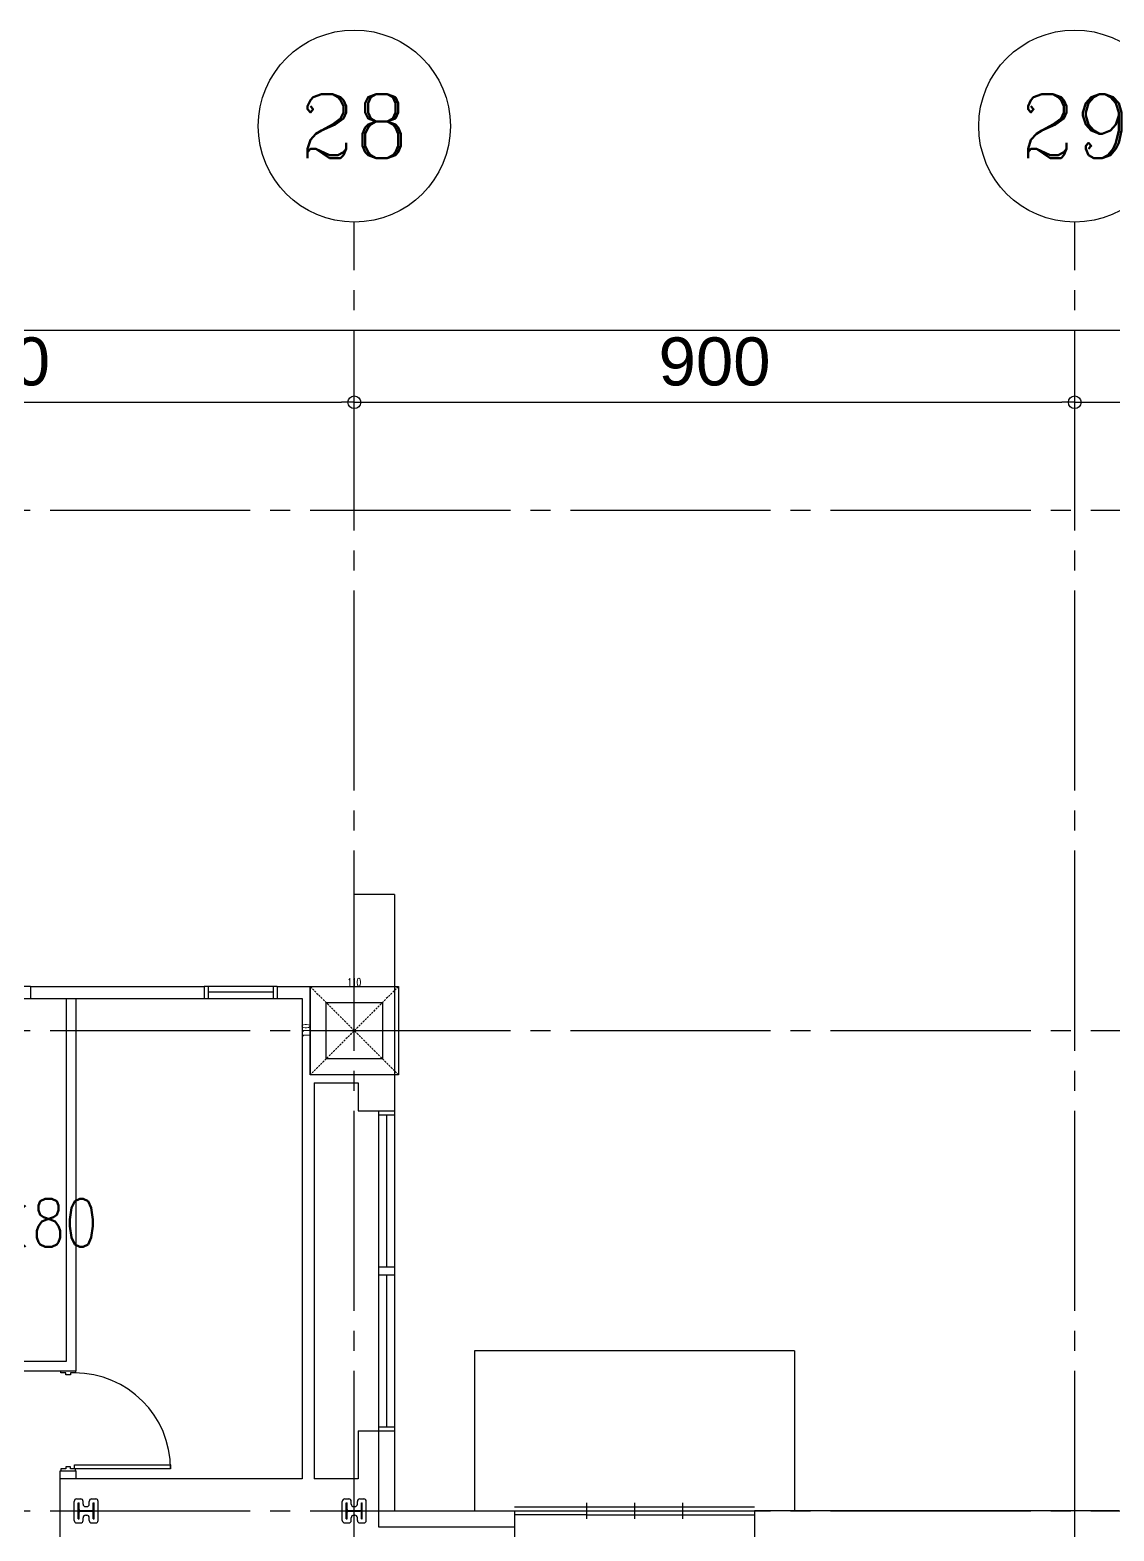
# Model space of a CAD drawing. Extents: x -18489 to 195597, y -1599 to 112111.
# Drawn here: x 23955 to 25309, y 18125 to 20000 of the extents above; entities that cross this region are included whole.
import ezdxf
from ezdxf.enums import TextEntityAlignment as Align

# ---------------------------------------------------------------- set-up
doc = ezdxf.new("R2010")
doc.units = 0
doc.header["$LTSCALE"] = 100
doc.linetypes.add('X-N-FAB-L10$0$COL-CEN-LIN', pattern=[3.25, 2.5, -0.25, 0.25, -0.25])
doc.linetypes.add('X-N-FAB-L10$0$HIDDEN', pattern=[0.375, 0.25, -0.125])
for name, color, linetype in [('X-N-FAB-L10$0$0-MC', 8, 'Continuous'), ('X-N-FAB-L10$0$0-NC', 8, 'Continuous'), ('X-N-FAB-L10$0$08', 8, 'Continuous'), ('X-N-FAB-L10$0$A-BLOCK', 8, 'Continuous'), ('X-N-FAB-L10$0$A-WALL-IN', 8, 'Continuous'), ('X-N-FAB-L10$0$BEAM', 8, 'Continuous'), ('X-N-FAB-L10$0$BLOCK', 8, 'Continuous'), ('X-N-FAB-L10$0$CCL', 8, 'X-N-FAB-L10$0$COL-CEN-LIN'), ('X-N-FAB-L10$0$COL', 8, 'Continuous'), ('X-N-FAB-L10$0$COL-S', 8, 'Continuous'), ('X-N-FAB-L10$0$DIM', 8, 'Continuous'), ('X-N-FAB-L10$0$DOOR', 8, 'Continuous'), ('X-N-FAB-L10$0$TXT-CODE', 8, 'Continuous'), ('X-N-FAB-L10$0$WALL-RC', 8, 'Continuous'), ('X-N-FAB-L10$0$WIN-S', 8, 'Continuous')]:
    doc.layers.add(name, color=color, linetype=linetype)
doc.styles.add('X-N-FAB-L10$0$CHINA', font='simplex.shx', dxfattribs={"width": 0.75, "bigfont": 'chineset.shx'})
doc.styles.add('X-N-FAB-L10$0$COL-NUM', font='romanc')
doc.styles.add('X-N-FAB-L10$0$DIM', font='simplex.shx', dxfattribs={"width": 0.67, "bigfont": 'chineset.shx'})
doc.styles.add('X-N-FAB-L10$0$DimStyUse', font='romans.shx', dxfattribs={"width": 0.7})
doc.styles.add('X-N-FAB-L10$0$Gen-Text', font='arial.ttf', dxfattribs={"height": 2.5})
doc.dimstyles.new('X-N-FAB-L10$0$cirl', dxfattribs={"dimtxt": 200, "dimasz": 50, "dimexe": 50, "dimexo": 0, "dimgap": 20, "dimtad": 1, "dimdsep": 46, "dimtxsty": 'X-N-FAB-L10$0$DimStyUse', "dimblk": 'X-N-FAB-L10$0$_Origin', "dimcen": 10, "dimdle": 50, "dimclrt": 2, "dimazin": 0, "dimtfac": 1, "dimtix": 1, "dimtmove": 2, "dimatfit": 3, "dimfxl": 10, "dimtolj": 1, "dimarcsym": 0})
doc.dimstyles.new('X-N-FAB-L10$0$JJP_005_defpoint', dxfattribs={"dimtxt": 20, "dimasz": 0.5, "dimexe": 0.5, "dimexo": 0.5, "dimgap": 0.5, "dimtad": 1, "dimdsep": 46, "dimtxsty": 'X-N-FAB-L10$0$DIM', "dimblk": 'X-N-FAB-L10$0$_None', "dimcen": 10, "dimclrd": 256, "dimclre": 256, "dimclrt": 256, "dimadec": 0, "dimazin": 0, "dimtfac": 1, "dimtix": 1, "dimtmove": 2, "dimatfit": 3, "dimldrblk": 'X-N-FAB-L10$0$_None', "dimfxl": 0.5, "dimtolj": 1, "dimtzin": 0, "dimarcsym": 0})

# ---------------------------------------------------------------- blocks, each defined once
blk = doc.blocks.new('X-N-FAB-L10$0$_Origin')
at = {"color": 0, "linetype": 'ByBlock', "lineweight": -2}
blk.add_line((0, 0), (-1, 0), dxfattribs=at)
blk.add_circle((0, 0), 0.5, dxfattribs=at)
blk = doc.blocks.new('*D2518')
at = {"layer": 'DefPoints', "color": 0, "transparency": 16777216}
for p in [(0, 9025), (-26950, 8935), (0, 8935)]:
    blk.add_point(p, dxfattribs=at)
at = {"layer": 'X-N-FAB-L10$0$DIM', "color": 0, "lineweight": -2, "transparency": 16777216}
for p, q in [((-26950, 8935), (-26950, 9045)), ((0, 8935), (0, 9045)), ((-26934, 9025), (-16, 9025))]:
    blk.add_line(p, q, dxfattribs=at)
at = {"layer": 'X-N-FAB-L10$0$DIM', "color": 0, "lineweight": -2, "transparency": 16777216, "xscale": 16, "yscale": 16, "zscale": 16, "rotation": 180}
blk.add_blockref('X-N-FAB-L10$0$_Origin', (-26950, 9025), dxfattribs=at)
at = {"layer": 'X-N-FAB-L10$0$DIM', "color": 0, "lineweight": -2, "transparency": 16777216, "xscale": 16, "yscale": 16, "zscale": 16}
blk.add_blockref('X-N-FAB-L10$0$_Origin', (0, 9025), dxfattribs=at)
at = {"layer": 'X-N-FAB-L10$0$DIM', "color": 2, "transparency": 16777216, "insert": (-13475, 9075.6), "char_height": 2.5, "attachment_point": 5, "style": 'X-N-FAB-L10$0$Gen-Text'}
blk.add_mtext('\\A1;{\\H24x;26950}', dxfattribs=at)
blk = doc.blocks.new('*D2499')
at = {"layer": 'DefPoints', "color": 0, "transparency": 16777216}
for p in [(-2650, 8935), (-3550, 8845), (-2650, 8845)]:
    blk.add_point(p, dxfattribs=at)
at = {"layer": 'X-N-FAB-L10$0$DIM', "color": 0, "lineweight": -2, "transparency": 16777216}
for p, q in [((-3550, 8845), (-3550, 8955)), ((-2650, 8845), (-2650, 8955)), ((-3534, 8935), (-2666, 8935))]:
    blk.add_line(p, q, dxfattribs=at)
at = {"layer": 'X-N-FAB-L10$0$DIM', "color": 0, "lineweight": -2, "transparency": 16777216, "xscale": 16, "yscale": 16, "zscale": 16, "rotation": 180}
blk.add_blockref('X-N-FAB-L10$0$_Origin', (-3550, 8935), dxfattribs=at)
at = {"layer": 'X-N-FAB-L10$0$DIM', "color": 0, "lineweight": -2, "transparency": 16777216, "xscale": 16, "yscale": 16, "zscale": 16}
blk.add_blockref('X-N-FAB-L10$0$_Origin', (-2650, 8935), dxfattribs=at)
at = {"layer": 'X-N-FAB-L10$0$DIM', "color": 2, "transparency": 16777216, "insert": (-3100, 8985.6), "char_height": 2.5, "attachment_point": 5, "style": 'X-N-FAB-L10$0$Gen-Text'}
blk.add_mtext('\\A1;{\\H24x;900}', dxfattribs=at)
blk = doc.blocks.new('X-N-FAB-L10$0$cn-y')
at = {"layer": 'X-N-FAB-L10$0$0-MC'}
blk.add_circle((-50, 0), 50, dxfattribs=at)
at = {"layer": 'X-N-FAB-L10$0$0-NC', "style": 'X-N-FAB-L10$0$COL-NUM'}
blk.add_attdef('GRID-Y', text='', height=50, dxfattribs=at).set_placement((-50, 0), align=Align.MIDDLE_CENTER)
blk = doc.blocks.new('*D2500')
at = {"layer": 'DefPoints', "color": 0, "transparency": 16777216}
for p in [(-1750, 8935), (-2650, 8845), (-1750, 8845)]:
    blk.add_point(p, dxfattribs=at)
at = {"layer": 'X-N-FAB-L10$0$DIM', "color": 0, "lineweight": -2, "transparency": 16777216}
for p, q in [((-2650, 8845), (-2650, 8955)), ((-1750, 8845), (-1750, 8955)), ((-2634, 8935), (-1766, 8935))]:
    blk.add_line(p, q, dxfattribs=at)
at = {"layer": 'X-N-FAB-L10$0$DIM', "color": 0, "lineweight": -2, "transparency": 16777216, "xscale": 16, "yscale": 16, "zscale": 16, "rotation": 180}
blk.add_blockref('X-N-FAB-L10$0$_Origin', (-2650, 8935), dxfattribs=at)
at = {"layer": 'X-N-FAB-L10$0$DIM', "color": 0, "lineweight": -2, "transparency": 16777216, "xscale": 16, "yscale": 16, "zscale": 16}
blk.add_blockref('X-N-FAB-L10$0$_Origin', (-1750, 8935), dxfattribs=at)
at = {"layer": 'X-N-FAB-L10$0$DIM', "color": 2, "transparency": 16777216, "insert": (-2200, 8985.6), "char_height": 2.5, "attachment_point": 5, "style": 'X-N-FAB-L10$0$Gen-Text'}
blk.add_mtext('\\A1;{\\H24x;900}', dxfattribs=at)
blk = doc.blocks.new('*D2501')
at = {"layer": 'DefPoints', "color": 0, "transparency": 16777216}
for p in [(-850, 8935), (-1750, 8845), (-850, 8845)]:
    blk.add_point(p, dxfattribs=at)
at = {"layer": 'X-N-FAB-L10$0$DIM', "color": 0, "lineweight": -2, "transparency": 16777216}
for p, q in [((-1750, 8845), (-1750, 8955)), ((-850, 8845), (-850, 8955)), ((-1734, 8935), (-866, 8935))]:
    blk.add_line(p, q, dxfattribs=at)
at = {"layer": 'X-N-FAB-L10$0$DIM', "color": 0, "lineweight": -2, "transparency": 16777216, "xscale": 16, "yscale": 16, "zscale": 16, "rotation": 180}
blk.add_blockref('X-N-FAB-L10$0$_Origin', (-1750, 8935), dxfattribs=at)
at = {"layer": 'X-N-FAB-L10$0$DIM', "color": 0, "lineweight": -2, "transparency": 16777216, "xscale": 16, "yscale": 16, "zscale": 16}
blk.add_blockref('X-N-FAB-L10$0$_Origin', (-850, 8935), dxfattribs=at)
at = {"layer": 'X-N-FAB-L10$0$DIM', "color": 2, "transparency": 16777216, "insert": (-1300, 8985.6), "char_height": 2.5, "attachment_point": 5, "style": 'X-N-FAB-L10$0$Gen-Text'}
blk.add_mtext('\\A1;{\\H24x;900}', dxfattribs=at)
blk = doc.blocks.new('*D2397')
at = {"layer": 'DefPoints', "lineweight": -2, "transparency": 16777216}
blk.add_line((0, 0), (110, 0), dxfattribs=at)
at = {"layer": 'DefPoints', "color": 0, "transparency": 16777216}
for p in [(0, 0), (110, 0), (110, 0)]:
    blk.add_point(p, dxfattribs=at)
at = {"layer": 'DefPoints', "transparency": 16777216, "insert": (55, 5.5), "char_height": 10, "attachment_point": 5, "style": 'X-N-FAB-L10$0$DIM'}
blk.add_mtext('\\A1;110', dxfattribs=at)
blk = doc.blocks.new('X-N-FAB-L10$0$_None')
blk = doc.blocks.new('*D2398')
at = {"layer": 'DefPoints', "lineweight": -2, "transparency": 16777216}
blk.add_line((0, 0), (0, -110), dxfattribs=at)
at = {"layer": 'DefPoints', "color": 0, "transparency": 16777216}
for p in [(0, 0), (0, -110), (0, -110)]:
    blk.add_point(p, dxfattribs=at)
at = {"layer": 'DefPoints', "transparency": 16777216, "insert": (-5.5, -55), "char_height": 10, "attachment_point": 5, "rotation": 90, "style": 'X-N-FAB-L10$0$DIM'}
blk.add_mtext('\\A1;110', dxfattribs=at)
blk = doc.blocks.new('*D2845')
at = {"layer": 'DefPoints', "lineweight": -2, "transparency": 16777216}
blk.add_line((24305, 18805), (24415, 18805), dxfattribs=at)
at = {"layer": 'DefPoints', "color": 0, "transparency": 16777216}
for p in [(24305, 18805), (24415, 18805), (24415, 18805)]:
    blk.add_point(p, dxfattribs=at)
at = {"layer": 'DefPoints', "transparency": 16777216, "insert": (24360, 18810.5), "char_height": 10, "attachment_point": 5, "style": 'X-N-FAB-L10$0$DIM'}
blk.add_mtext('\\A1;110', dxfattribs=at)
blk = doc.blocks.new('*D2846')
at = {"layer": 'DefPoints', "lineweight": -2, "transparency": 16777216}
blk.add_line((24305, 18805), (24305, 18695), dxfattribs=at)
at = {"layer": 'DefPoints', "color": 0, "transparency": 16777216}
for p in [(24305, 18805), (24305, 18695), (24305, 18695)]:
    blk.add_point(p, dxfattribs=at)
at = {"layer": 'DefPoints', "transparency": 16777216, "insert": (24299.5, 18750), "char_height": 10, "attachment_point": 5, "rotation": 90, "style": 'X-N-FAB-L10$0$DIM'}
blk.add_mtext('\\A1;110', dxfattribs=at)
blk = doc.blocks.new('*U2396')
at = {"layer": 'DefPoints', "linetype": 'X-N-FAB-L10$0$HIDDEN', "ltscale": 0.1}
for p, q in [((110, 0), (0, -110)), ((0, 0), (110, -110))]:
    blk.add_line(p, q, dxfattribs=at)
at = {"layer": 'X-N-FAB-L10$0$COL', "ltscale": 0.1}
blk.add_lwpolyline([(0, 0), (110, 0), (110, -110), (0, -110)], close=True, dxfattribs=at)
at = {"layer": 'DefPoints'}
dim = blk.add_linear_dim(base=(0, -110), p1=(0, 0), p2=(0, -110), angle=90, dimstyle='X-N-FAB-L10$0$JJP_005_defpoint', override={"dimtxt": 10}, dxfattribs=at)
dim.commit()
dim.dimension.update_dxf_attribs({"geometry": '*D2398', "text_midpoint": (-5.5, -55)})
dim = blk.add_linear_dim(base=(110, 0), p1=(0, 0), p2=(110, 0), dimstyle='X-N-FAB-L10$0$JJP_005_defpoint', override={"dimtxt": 10}, dxfattribs=at)
dim.commit()
dim.dimension.update_dxf_attribs({"geometry": '*D2397', "text_midpoint": (55, 5.5)})
blk = doc.blocks.new('X-N-FAB-L10$0$A$C467ba2ca')
at = {"layer": 'X-N-FAB-L10$0$CCL'}
for p, q in [((-2650, 0), (-2650, 9160)), ((-1750, 0), (-1750, 9160)), ((-27730, 8800), (360, 8800)), ((-27730, 8150), (360, 8150)), ((-27730, 7550), (360, 7550))]:
    blk.add_line(p, q, dxfattribs=at)
at = {"layer": 'X-N-FAB-L10$0$COL-S'}
blk.add_lwpolyline([(-2685, 8185), (-2615, 8185), (-2615, 8115), (-2685, 8115)], close=True, dxfattribs=at)
at = {"layer": 'X-N-FAB-L10$0$A-BLOCK'}
ref = blk.add_blockref('X-N-FAB-L10$0$cn-y', (-2530, 9280), dxfattribs=dict(at, xscale=2.399999999999997, yscale=2.399999999999997, zscale=2.399999999999997))
ref.add_attrib('GRID-Y', '28', dxfattribs={"layer": 'X-N-FAB-L10$0$0-NC', "height": 80, "style": 'X-N-FAB-L10$0$COL-NUM'}).set_placement((-2650, 9280), align=Align.MIDDLE_CENTER)
ref = blk.add_blockref('X-N-FAB-L10$0$cn-y', (-1630, 9280), dxfattribs=dict(at, xscale=2.399999999999997, yscale=2.399999999999997, zscale=2.399999999999997))
ref.add_attrib('GRID-Y', '29', dxfattribs={"layer": 'X-N-FAB-L10$0$0-NC', "height": 80, "style": 'X-N-FAB-L10$0$COL-NUM'}).set_placement((-1750, 9280), align=Align.MIDDLE_CENTER)
at = {"layer": 'X-N-FAB-L10$0$BEAM'}
blk.add_blockref('*U2396', (-2705, 8205), dxfattribs=at)
at = {"layer": 'X-N-FAB-L10$0$DIM'}
for base, p1, p2, picture, middle in [((0, 9025), (-26950, 8935), (0, 8935), '*D2518', (-13475, 9075.634)), ((-2650, 8935), (-3550, 8845), (-2650, 8845), '*D2499', (-3100, 8985.634)), ((-1750, 8935), (-2650, 8845), (-1750, 8845), '*D2500', (-2200, 8985.634)), ((-850, 8935), (-1750, 8845), (-850, 8845), '*D2501', (-1300, 8985.634))]:
    dim = blk.add_linear_dim(base=base, p1=p1, p2=p2, text='{\\H24x;<>}', dimstyle='X-N-FAB-L10$0$cirl', override={"dimtxt": 60, "dimasz": 16, "dimexe": 20, "dimgap": 20, "dimtxsty": 'X-N-FAB-L10$0$Gen-Text'}, dxfattribs=at)
    dim.commit()
    dim.dimension.update_dxf_attribs({"geometry": picture, "text_midpoint": middle})
blk = doc.blocks.new('X-N-FAB-L10')
at = {"layer": 'DefPoints', "color": 8, "linetype": 'X-N-FAB-L10$0$HIDDEN', "ltscale": 0.1}
for p, q in [((24415, 18805), (24305, 18695)), ((24305, 18805), (24415, 18695))]:
    blk.add_line(p, q, dxfattribs=at)
at = {"layer": 'X-N-FAB-L10$0$08'}
for p, q in [((24010, 18138), (24010, 18162)), ((24013, 18165), (24018.2, 18165)), ((24015, 18160), (24016.2, 18160)), ((24015, 18140), (24015, 18160)), ((24016.2, 18151.7), (24016.2, 18160)), ((24017.5, 18150.4), (24032.5, 18150.4)), ((24021.2, 18158.4), (24021.2, 18162)), ((24024.2, 18155.4), (24025.8, 18155.4)), ((24028.8, 18158.4), (24028.8, 18162)), ((24031.8, 18165), (24037, 18165)), ((24033.8, 18160), (24035, 18160)), ((24033.8, 18151.7), (24033.8, 18160)), ((24035, 18140), (24035, 18160)), ((24040, 18138), (24040, 18162)), ((24344.999, 18138), (24344.999, 18162)), ((24347.999, 18165), (24353.199, 18165)), ((24349.999, 18160), (24351.199, 18160)), ((24349.999, 18140), (24349.999, 18160)), ((24351.199, 18151.7), (24351.199, 18160)), ((24352.499, 18150.4), (24367.499, 18150.4)), ((24356.199, 18158.4), (24356.199, 18162)), ((24359.199, 18155.4), (24360.799, 18155.4)), ((24363.799, 18158.4), (24363.799, 18162)), ((24366.799, 18165), (24371.999, 18165)), ((24368.799, 18160), (24369.999, 18160)), ((24368.799, 18151.7), (24368.799, 18160)), ((24369.999, 18140), (24369.999, 18160)), ((24374.999, 18138), (24374.999, 18162)), ((24013, 18135), (24018.2, 18135)), ((24015, 18140), (24016.2, 18140)), ((24016.2, 18140), (24016.2, 18148.3)), ((24017.5, 18149.6), (24032.5, 18149.6)), ((24021.2, 18138), (24021.2, 18141.6)), ((24024.2, 18144.6), (24025.8, 18144.6)), ((24028.8, 18138), (24028.8, 18141.6)), ((24031.8, 18135), (24037, 18135)), ((24033.8, 18140), (24033.8, 18148.3)), ((24033.8, 18140), (24035, 18140)), ((24347.999, 18135), (24353.199, 18135)), ((24349.999, 18140), (24351.199, 18140)), ((24351.199, 18140), (24351.199, 18148.3)), ((24352.499, 18149.6), (24367.499, 18149.6)), ((24356.199, 18138), (24356.199, 18141.6)), ((24359.199, 18144.6), (24360.799, 18144.6)), ((24363.799, 18138), (24363.799, 18141.6)), ((24366.799, 18135), (24371.999, 18135)), ((24368.799, 18140), (24368.799, 18148.3)), ((24368.799, 18140), (24369.999, 18140))]:
    blk.add_line(p, q, dxfattribs=at)
for centre, radius, start, end in [((24013, 18162), 3, 90, 180), ((24017.5, 18151.7), 1.3, 180, 270), ((24018.2, 18162), 3, 0, 90), ((24024.2, 18158.4), 3, 180, 270), ((24025.8, 18158.4), 3, 270, 0), ((24031.8, 18162), 3, 90, 180), ((24032.5, 18151.7), 1.3, 270, 0), ((24037, 18162), 3, 0, 90), ((24347.999, 18162), 3, 90, 180), ((24352.499, 18151.7), 1.3, 180, 270), ((24353.199, 18162), 3, 0, 90), ((24359.199, 18158.4), 3, 180, 270), ((24360.799, 18158.4), 3, 270, 0), ((24366.799, 18162), 3, 90, 180), ((24367.499, 18151.7), 1.3, 270, 0), ((24371.999, 18162), 3, 0, 90), ((24013, 18138), 3, 180, 270), ((24017.5, 18148.3), 1.3, 90, 180), ((24018.2, 18138), 3, 270, 0), ((24024.2, 18141.6), 3, 90, 180), ((24025.8, 18141.6), 3, 0, 90), ((24031.8, 18138), 3, 180, 270), ((24032.5, 18148.3), 1.3, 0, 90), ((24037, 18138), 3, 270, 0), ((24347.999, 18138), 3, 180, 270), ((24352.499, 18148.3), 1.3, 90, 180), ((24353.199, 18138), 3, 270, 0), ((24359.199, 18141.6), 3, 90, 180), ((24360.799, 18141.6), 3, 0, 90), ((24366.799, 18138), 3, 180, 270), ((24367.499, 18148.3), 1.3, 0, 90), ((24371.999, 18138), 3, 270, 0)]:
    blk.add_arc(centre, radius, start, end, dxfattribs=at)
for p in [(24025, 18150), (24359.999, 18150)]:
    blk.add_point(p, dxfattribs=at)
at = {"layer": 'X-N-FAB-L10$0$A-WALL-IN', "color": 8}
for p, q in [((24000.5, 18337), (24000.5, 18790)), ((24012.5, 18325), (24012.5, 18790)), ((23860.5, 18337), (24000.5, 18337)), ((23872.5, 18325), (24012.5, 18325))]:
    blk.add_line(p, q, dxfattribs=at)
at = {"layer": 'X-N-FAB-L10$0$A-WALL-IN'}
blk.add_line((24560, 18150), (24560, 17810), dxfattribs=at)
at = {"layer": 'X-N-FAB-L10$0$COL', "color": 8, "ltscale": 0.1}
blk.add_lwpolyline([(24305, 18805), (24415, 18805), (24415, 18695), (24305, 18695)], close=True, dxfattribs=at)
at = {"layer": 'X-N-FAB-L10$0$COL-S', "color": 8}
for p, q in [((24325, 18785), (24395, 18785)), ((24325, 18715), (24325, 18785)), ((24395, 18785), (24395, 18715)), ((24395, 18715), (24325, 18715))]:
    blk.add_line(p, q, dxfattribs=at)
at = {"layer": 'X-N-FAB-L10$0$DOOR'}
for p, q in [((24910, 18350), (24510, 18350)), ((24510, 18350), (24510, 18150)), ((24910, 18350), (24910, 18150)), ((24560, 18155.275), (24860, 18155.275)), ((24650, 18160), (24650, 18140)), ((24710, 18160), (24710, 18140)), ((24770, 18160), (24770, 18140)), ((24560, 18150), (24650, 18150)), ((24650, 18145), (24560, 18145)), ((24650, 18145), (24770, 18145)), ((24770, 18150), (24860, 18150)), ((24770, 18145), (24860, 18145))]:
    blk.add_line(p, q, dxfattribs=at)
for points in [[(24008.3, 18325), (24011.5, 18325), (24011.5, 18322.5), (24005.5, 18322.5), (24005.5, 18320), (23999.5, 18320), (23999.5, 18322.5), (23993.5, 18322.5), (23993.5, 18325), (23996.7, 18325)], [(24130.404, 18202.5), (24010.5, 18202.5), (24010.5, 18207.5), (24130.404, 18207.5)], [(24008.3, 18200), (24011.5, 18200), (24011.5, 18202.5), (24005.5, 18202.5), (24005.5, 18205), (23999.5, 18205), (23999.5, 18202.5), (23993.5, 18202.5), (23993.5, 18200), (23996.7, 18200)]]:
    blk.add_lwpolyline(points, close=True, dxfattribs=at)
blk.add_arc((24010.5, 18202.5), 120, 0, 90, dxfattribs=at)
at = {"layer": 'X-N-FAB-L10$0$WALL-RC'}
for p, q in [((24410, 18920), (24360, 18920)), ((24360, 18805), (24360, 18920)), ((24410, 18920), (24410, 18650)), ((23955.5, 18805), (24172.5, 18805)), ((23955.5, 18790), (24172.5, 18790)), ((24263.5, 18805), (24312, 18805)), ((24263.5, 18790), (24295, 18790)), ((24295, 18790), (24295, 18190)), ((24312, 18805), (24360, 18805)), ((24310, 18685), (24310, 18190)), ((24310, 18685), (24365, 18685)), ((24365, 18685), (24365, 18650)), ((24365, 18650), (24390, 18650)), ((24365, 18250), (24365, 18190)), ((24365, 18250), (24410, 18250)), ((24390, 18250), (24390, 18130)), ((24410, 18250), (24410, 18150)), ((23992.5, 18200), (24012.5, 18200)), ((23992.5, 18190), (23992.5, 18200)), ((24295, 18190), (23992.5, 18190)), ((23992.5, 17601.041), (23992.5, 18190)), ((24012.5, 18190), (24012.5, 18200)), ((24365, 18190), (24310, 18190)), ((24410, 18150), (24560, 18150)), ((25315, 18150), (24860, 18150)), ((24860, 18150), (24860, 18095)), ((24390, 18130), (24560, 18130))]:
    blk.add_line(p, q, dxfattribs=at)
at = {"layer": 'X-N-FAB-L10$0$WIN-S'}
for p, q in [((23955.5, 18805), (23864.5, 18805)), ((23864.5, 18790), (23955.5, 18790)), ((23955.5, 18805), (23955.5, 18790)), ((24263.5, 18805), (24172.5, 18805)), ((24172.5, 18805), (24172.5, 18790)), ((24172.5, 18790), (24263.5, 18790)), ((24177.5, 18805), (24177.5, 18790)), ((24177.5, 18798.5), (24258.5, 18798.5)), ((24258.5, 18805), (24258.5, 18790)), ((24263.5, 18805), (24263.5, 18790)), ((24390, 18650), (24390, 18250)), ((24390, 18650), (24410, 18650)), ((24390, 18645), (24410, 18645)), ((24400, 18645), (24400, 18455)), ((24410, 18650), (24410, 18250)), ((24390, 18455), (24410, 18455)), ((24390, 18445), (24410, 18445)), ((24400, 18445), (24400, 18255)), ((24390, 18255), (24410, 18255)), ((24390.5, 18250), (24410, 18250)), ((24390.5, 18250), (24410, 18250)), ((24390.5, 18250), (24410, 18250))]:
    blk.add_line(p, q, dxfattribs=at)
at = {"layer": 'X-N-FAB-L10$0$BLOCK'}
blk.add_blockref('X-N-FAB-L10$0$A$C467ba2ca', (27010, 10600), dxfattribs=at)
at = {"layer": 'X-N-FAB-L10$0$TXT-CODE', "color": 8, "style": 'X-N-FAB-L10$0$CHINA', "width": 0.8}
blk.add_text('外包廠商訓練室76<80', height=60, dxfattribs=at).set_placement((23764.714, 18510), align=Align.MIDDLE_CENTER)
at = {"layer": 'DefPoints', "color": 8}
dim = blk.add_linear_dim(base=(24415, 18805), p1=(24305, 18805), p2=(24415, 18805), dimstyle='X-N-FAB-L10$0$JJP_005_defpoint', override={"dimtxt": 10}, dxfattribs=at)
dim.commit()
dim.dimension.update_dxf_attribs({"geometry": '*D2845', "text_midpoint": (24360, 18810.5)})
dim = blk.add_linear_dim(base=(24305, 18695), p1=(24305, 18805), p2=(24305, 18695), angle=90, dimstyle='X-N-FAB-L10$0$JJP_005_defpoint', override={"dimtxt": 10}, dxfattribs=at)
dim.commit()
dim.dimension.update_dxf_attribs({"geometry": '*D2846', "text_midpoint": (24299.5, 18750)})

msp = doc.modelspace()

# ---------------------------------------------------------------- block references
msp.add_blockref('X-N-FAB-L10', (0, 0))

doc.saveas('drawing.dxf')
